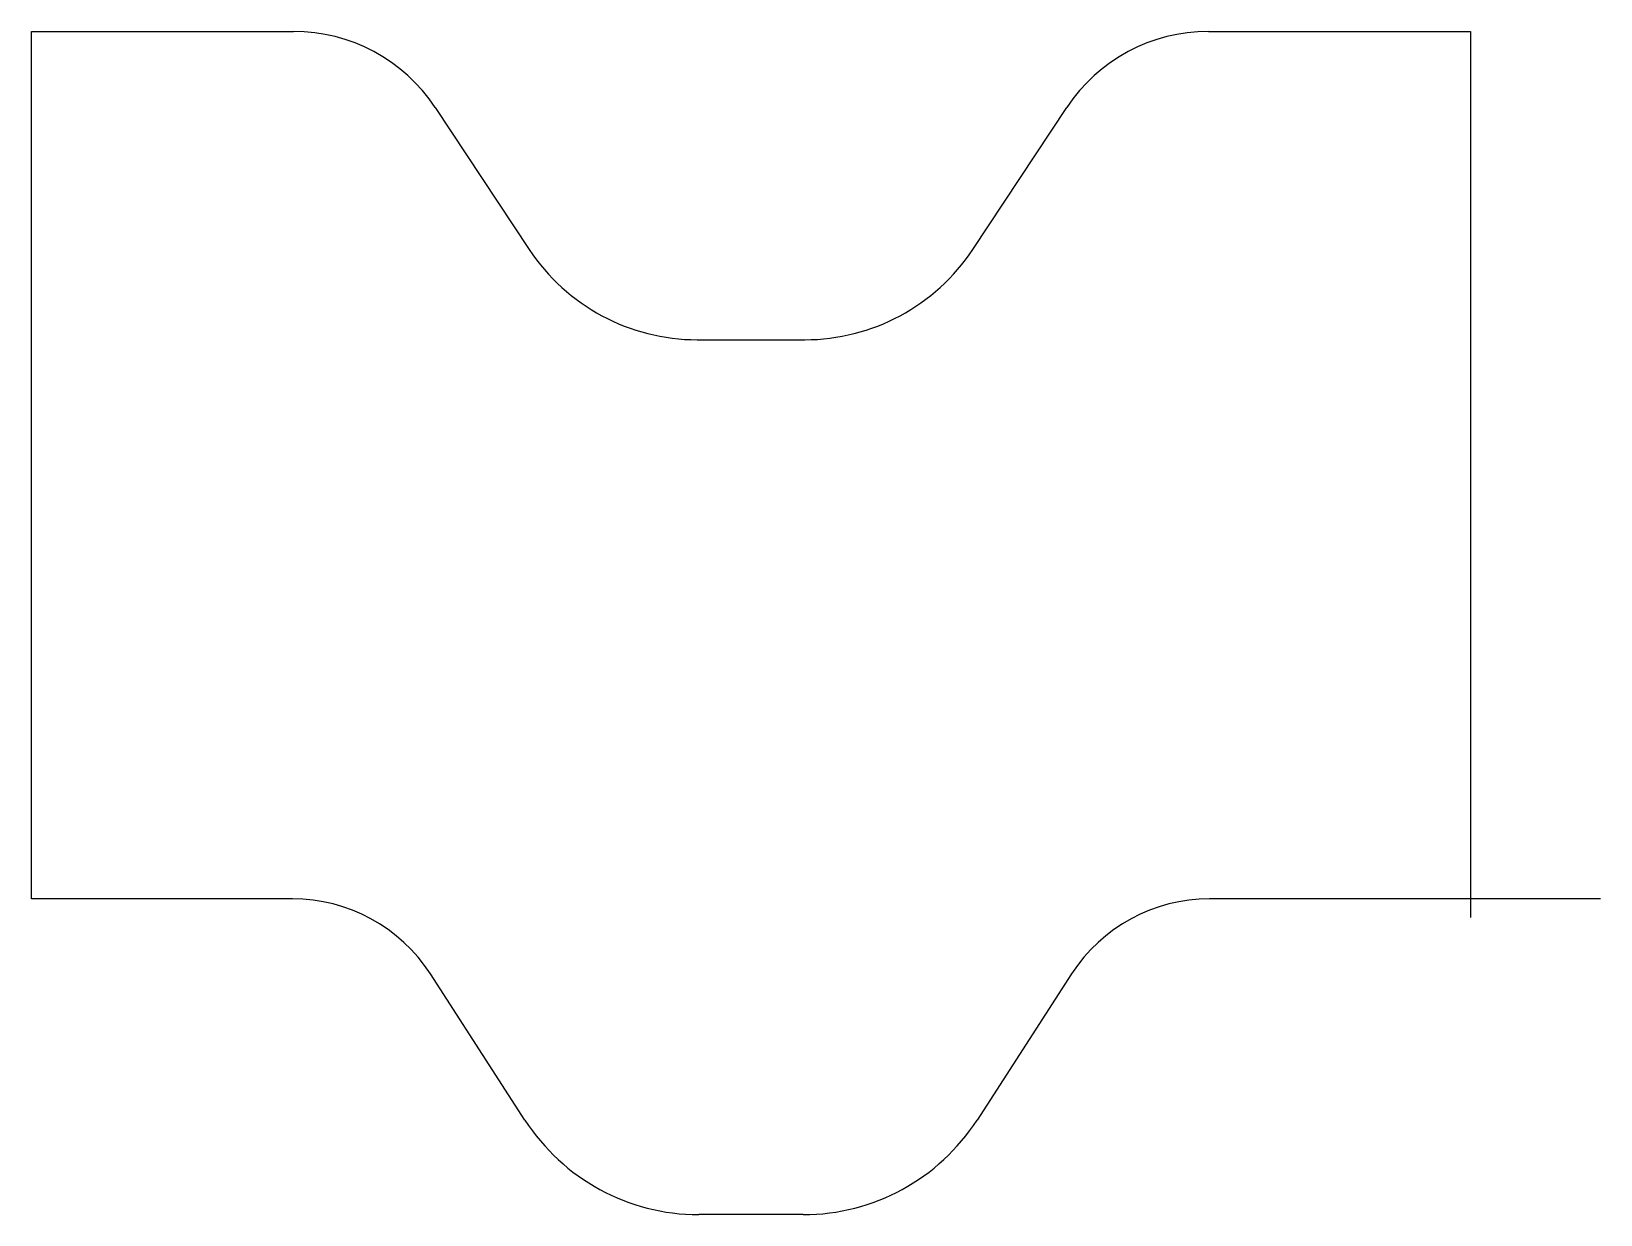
# Model space of a CAD drawing. Header units: metres. Extents: x 637 to 1059, y 273 to 591.
import ezdxf

# ---------------------------------------------------------------- set-up
doc = ezdxf.new("R2010")
doc.units = ezdxf.units.M

msp = doc.modelspace()

# ---------------------------------------------------------------- linework, layer by layer
at = {"layer": 'TOOL_0'}
for p, q in [((636.657, 357.806), (636.657, 591.306)), ((636.657, 591.306), (707.243, 591.306)), ((953.571, 591.306), (1024.157, 591.306)), ((1024.157, 591.306), (1024.157, 357.806)), ((745.38, 570.827), (770.718, 532.589)), ((890.095, 532.589), (915.434, 570.827)), ((815.94, 508.306), (844.873, 508.306)), ((706.926, 357.806), (636.657, 357.806)), ((1024.158, 357.806), (953.889, 357.806)), ((1024.157, 357.806), (1024.157, 352.806)), ((1059.158, 357.806), (1024.158, 357.806)), ((769.523, 298.27), (744.077, 337.595)), ((916.738, 337.595), (891.292, 298.27)), ((844.486, 272.806), (816.329, 272.806))]:
    msp.add_line(p, q, dxfattribs=at)
for centre, radius, start, end in [((707.243, 545.556), 45.75, 33.52994, 90), ((953.571, 545.556), 45.75, 90, 146.47006), ((815.96, 562.591), 54.286, 213.55014, 269.97889), ((844.854, 562.592), 54.286, 270.02005, 326.44839), ((706.926, 313.556), 44.25, 32.90537, 90), ((953.889, 313.556), 44.25, 90, 147.09463), ((816.366, 328.624), 55.818, 212.94301, 269.96202), ((844.449, 328.624), 55.818, 270.03798, 327.05699)]:
    msp.add_arc(centre, radius, start, end, dxfattribs=at)

doc.saveas('drawing.dxf')
